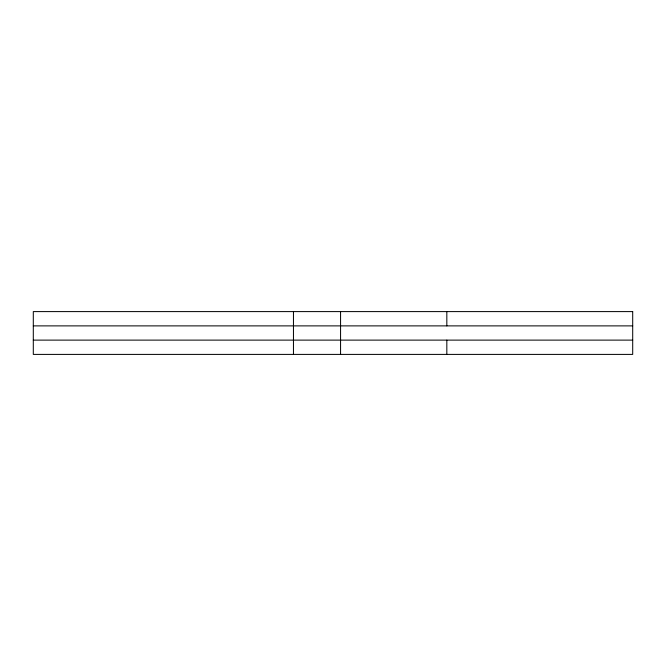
<?xml version="1.0" encoding="UTF-8"?>
<svg xmlns="http://www.w3.org/2000/svg" width="666" height="666" viewBox="0 0 666 666"><rect width="100%" height="100%" fill="white"/><g stroke="black" fill="none" stroke-linecap="round" stroke-linejoin="round"><path stroke-width="1" d="M33.3 325.882L632.7 325.882M33.3 340.118L632.7 340.118M446.828 311.596L446.828 325.865M446.828 340.135L446.828 354.404M340.567 311.596L340.567 354.404M293.456 311.596L293.456 354.404M632.7 311.596L33.3 311.596L33.3 354.404L632.7 354.404L632.7 311.596"/></g></svg>
